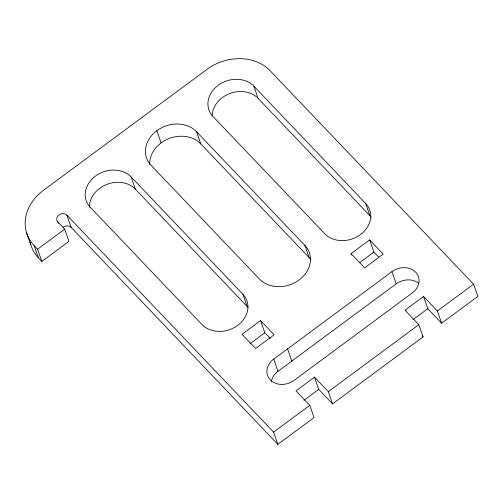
<?xml version="1.0" encoding="UTF-8"?>
<svg xmlns="http://www.w3.org/2000/svg" width="503" height="503" viewBox="0 0 503 503"><rect width="100%" height="100%" fill="white"/><g stroke="black" fill="none" stroke-linecap="round" stroke-linejoin="round"><path stroke-width="0.75" d="M41.818 261.434L37.562 249.218L64.698 229.148L57.788 221.898A5.766 4.779 -19.2 0 1 58.945 214.982A5.766 4.779 -19.2 0 1 66.88 215.177L273.588 432.127L277.838 444.344L314.023 417.584L309.773 405.368L295.953 390.862L314.501 377.149L328.314 391.648L332.571 403.865L423.08 336.922L418.823 324.705L405.009 310.206L423.557 296.487L437.371 310.986L441.621 323.203L477.85 296.405L473.6 284.195L270.23 70.822A45.905 38.014 -19.2 0 0 207.091 69.295L43.308 190.436A45.905 38.014 -19.2 0 0 34.085 245.489L38.335 257.706L41.818 261.434L68.949 241.365L64.698 229.148M260.592 320.562L242.044 334.281L255.587 348.497L274.135 334.778L260.592 320.562L264.842 332.779L270.262 338.462M351.094 253.619L369.642 239.9L383.185 254.116L364.644 267.835L351.094 253.619L351.597 255.059M250.004 343.75L264.842 332.779M359.676 262.629L373.899 252.116L369.642 239.9M287.584 348.893L391.912 271.658A17.303 14.329 -19.2 0 1 415.711 272.236A17.303 14.329 -19.2 0 1 412.234 292.985L294.048 380.4A17.303 14.329 -19.2 0 1 270.249 379.828A17.303 14.329 -19.2 0 1 273.726 359.079L287.584 348.893L291.834 361.11L277.977 371.289A17.303 14.329 -19.2 0 0 271.312 381.544M418.829 283.39A17.303 14.329 -19.2 0 0 396.169 283.874L291.797 361.072M303.919 400.338L318.751 389.36L314.501 377.149M412.969 319.675L427.808 308.697L423.557 296.487M273.588 432.127L309.773 405.368M328.314 391.648L418.823 324.705M437.371 310.986L473.6 284.195M365.656 203.464A25.955 21.491 -19.2 0 1 360.437 234.593A25.955 21.491 -19.2 0 1 324.743 233.725L212.97 116.451A25.955 21.491 -19.2 0 1 218.183 85.328A25.955 21.491 -19.2 0 1 253.877 86.189L365.656 203.464L369.906 215.68A25.955 21.491 -19.2 0 1 371.302 217.315M253.877 86.189L258.133 98.406L369.906 215.68M373.899 252.116L378.772 257.234M427.808 308.697L441.621 323.203M422.017 335.803L423.08 336.922M304.868 245.401A28.834 23.88 -19.2 0 1 299.071 279.982A28.834 23.88 -19.2 0 1 259.41 279.02L151.045 165.286A28.834 23.88 -19.2 0 1 156.842 130.698A28.834 23.88 -19.2 0 1 196.497 131.66L304.868 245.401L309.119 257.611A28.834 23.88 -19.2 0 1 310.929 259.787M196.497 131.66L200.754 143.877L309.119 257.611M242.899 294.261A25.955 21.491 -19.2 0 1 237.68 325.391A25.955 21.491 -19.2 0 1 201.986 324.523L90.238 207.23A25.955 21.491 -19.2 0 1 95.451 176.107A25.955 21.491 -19.2 0 1 131.145 176.968L242.899 294.261L247.149 306.478A25.955 21.491 -19.2 0 1 248.098 307.553M131.145 176.968L135.401 189.185L247.149 306.478M318.751 389.36L332.571 403.865M66.88 215.177L71.13 227.387L277.838 444.344M34.085 245.489L37.562 249.218M391.912 271.658L396.169 283.874M273.726 359.079L277.977 371.289M156.842 130.698L161.092 142.915M57.788 221.898L58.291 223.338M26.521 232.625L30.777 244.842M63.202 227.199A5.766 4.779 -19.2 0 1 71.13 227.387M38.335 257.706A45.905 38.014 -19.2 0 1 30.073 242.081M149.705 164.475A28.834 23.88 -19.2 0 1 168.593 138.727A28.834 23.88 -19.2 0 1 200.754 143.877M89.44 207.299A25.955 21.491 -19.2 0 1 106.693 184.456A25.955 21.491 -19.2 0 1 135.401 189.185M212.172 115.803A25.955 21.491 -19.2 0 1 229.821 93.527A25.955 21.491 -19.2 0 1 258.133 98.406"/></g></svg>
